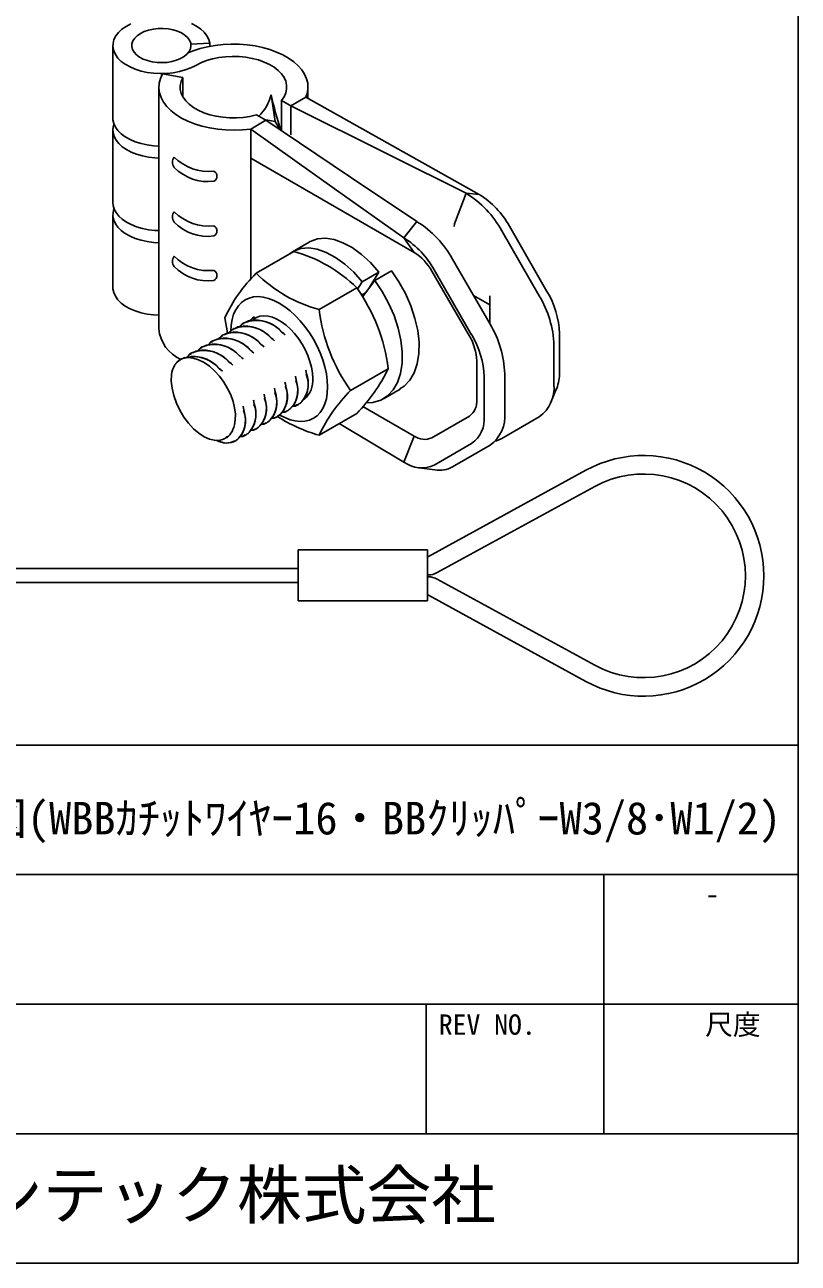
# Model space of a CAD drawing. Units: millimetres on the paper. Extents: x -141 to 141, y -98 to 97.
# Drawn here: x 99.2 to 141, y -97.8 to -30.9 of the extents above; entities that cross this region are included whole.
import ezdxf
from ezdxf.enums import TextEntityAlignment as Align

# ---------------------------------------------------------------- set-up
doc = ezdxf.new("R2010")
doc.units = ezdxf.units.MM
doc.layers.add('0-0_文字･図枠･寸法', color=7, linetype='Continuous')
doc.layers.add('0-1_0', color=7, linetype='Continuous')
doc.styles.add('ＭＳ ゴシック', font='')
doc.styles.get('ＭＳ ゴシック').set_extended_font_data('MS Gothic')

msp = doc.modelspace()

# ---------------------------------------------------------------- linework, layer by layer
at = {"layer": '0-0_文字･図枠･寸法'}
for p, q in [((141.017, -97.813), (141.017, -25.563)), ((141.017, -76.813), (62.517, -76.813)), ((130.517, -76.813), (130.517, -90.813)), ((141.017, -83.813), (62.517, -83.813)), ((120.917, -83.813), (120.917, -90.813)), ((141.017, -90.813), (31.017, -90.813)), ((-140.983, -97.813), (141.017, -97.813))]:
    msp.add_line(p, q, dxfattribs=at)
msp.add_lwpolyline([(141.017, -69.813), (31.017, -69.813), (31.017, -97.813)], dxfattribs=at)
at = {"layer": '0-1_0'}
for p, q in [((103.975, -32.009), (103.975, -35.928)), ((108.193, -31.929), (109.212, -31.877)), ((109.212, -31.877), (109.212, -32.048)), ((108.065, -32.379), (108.065, -32.397)), ((108.187, -33.215), (108.454, -33.08)), ((106.656, -33.537), (107.752, -33.742)), ((107.752, -34.769), (107.752, -33.742)), ((106.459, -34.256), (106.459, -47.318)), ((114.411, -34.795), (113.597, -35.266)), ((114.411, -34.795), (123.776, -40.054)), ((114.521, -34.857), (114.521, -34.256)), ((113.088, -34.972), (113.088, -36.618)), ((113.088, -34.972), (113.597, -35.266)), ((113.597, -36.833), (113.597, -35.266)), ((111.425, -36.519), (112.24, -36.049)), ((112.24, -36.049), (111.731, -35.756)), ((113.013, -36.567), (112.752, -36.111)), ((103.975, -36.581), (103.975, -40.5)), ((111.425, -36.519), (111.425, -38.087)), ((111.425, -38.087), (111.425, -44.657)), ((111.425, -38.087), (120.255, -43.184)), ((123.071, -39.991), (122.487, -41.495)), ((123.776, -40.054), (123.071, -39.991)), ((103.975, -41.153), (103.975, -45.072)), ((120.412, -41.526), (119.706, -42.404)), ((127.02, -45.533), (124.99, -42.017)), ((127.437, -45.292), (125.408, -41.777)), ((114.58, -42.627), (113.675, -43.149)), ((119.706, -42.404), (120.255, -43.184)), ((111.723, -44.313), (113.759, -43.138)), ((123.367, -47.641), (121.338, -44.126)), ((124.361, -47.068), (122.331, -43.553)), ((117.203, -45.174), (117.453, -44.772)), ((117.453, -44.772), (118.358, -44.249)), ((117.461, -45.581), (118.126, -44.71)), ((118.358, -44.249), (117.831, -45.097)), ((118.103, -44.741), (118.072, -44.709)), ((121.215, -44.197), (123.244, -47.712)), ((115.119, -46.274), (117.155, -45.098)), ((117.621, -45.372), (117.407, -45.495)), ((124.343, -46.018), (123.461, -45.509)), ((124.343, -47.037), (124.343, -45.529)), ((110.176, -47.534), (110.025, -46.729)), ((111.639, -46.648), (111.63, -46.653)), ((110.508, -47.301), (110.499, -47.306)), ((111.074, -46.975), (111.065, -46.98)), ((109.377, -47.954), (109.368, -47.959)), ((109.943, -47.628), (109.934, -47.633)), ((128.113, -49.671), (128.113, -47.566)), ((108.246, -48.607), (108.237, -48.612)), ((108.812, -48.281), (108.803, -48.286)), ((127.815, -50.314), (127.815, -48.208)), ((107.677, -48.947), (107.405, -49.16)), ((107.671, -48.939), (107.496, -49.067)), ((107.68, -48.934), (107.671, -48.939)), ((107.857, -48.874), (107.792, -48.907)), ((116.817, -50.65), (118.853, -49.475)), ((123.642, -49.05), (123.642, -51.156)), ((113.848, -49.914), (113.842, -49.871)), ((114.414, -49.588), (114.407, -49.545)), ((124.043, -52.021), (124.043, -49.916)), ((125.156, -51.849), (125.156, -49.743)), ((112.152, -50.894), (112.145, -50.85)), ((112.717, -50.567), (112.71, -50.524)), ((113.283, -50.241), (113.276, -50.198)), ((118.595, -51.097), (119.5, -50.574)), ((127.636, -51.329), (127.961, -50.535)), ((111.021, -51.547), (111.014, -51.504)), ((111.586, -51.221), (111.579, -51.177)), ((114.006, -51.422), (114.015, -51.416)), ((120.255, -53.111), (117.487, -51.514)), ((112.875, -52.075), (112.884, -52.07)), ((113.441, -51.748), (113.45, -51.743)), ((115.119, -53.066), (117.155, -51.891)), ((123.244, -52.035), (121.215, -53.206)), ((124.99, -53.243), (127.02, -52.071)), ((111.744, -52.728), (111.753, -52.723)), ((112.309, -52.401), (112.318, -52.396)), ((119.706, -54.525), (116.208, -52.437)), ((110.107, -53.178), (110.169, -53.142)), ((110.169, -53.151), (110.113, -53.189)), ((110.12, -53.185), (110.163, -53.172)), ((110.139, -53.174), (110.14, -53.173)), ((110.613, -53.381), (110.622, -53.376)), ((111.178, -53.054), (111.187, -53.049)), ((119.706, -54.525), (120.255, -53.111)), ((121.338, -54.687), (123.367, -53.515)), ((122.331, -54.778), (124.361, -53.606)), ((120.529, -54.825), (121.38, -54.941)), ((121.029, -59.616), (129.535, -54.961)), ((130.015, -55.838), (121.509, -60.493)), ((113.987, -59.269), (120.987, -59.269)), ((113.987, -62.019), (113.987, -59.269)), ((120.987, -62.019), (120.987, -59.269)), ((120.987, -59.616), (121.029, -59.616)), ((84.161, -60.269), (113.987, -60.269)), ((121.029, -60.616), (120.987, -60.616)), ((120.987, -60.716), (121.029, -60.716)), ((121.509, -60.838), (130.015, -65.493)), ((113.987, -61.019), (84.161, -61.019)), ((120.987, -62.019), (113.987, -62.019)), ((121.029, -61.716), (120.987, -61.716)), ((129.535, -66.371), (121.029, -61.716))]:
    msp.add_line(p, q, dxfattribs=at)
for points in [[(104.948, -30.832), (104.688, -30.972), (104.463, -31.13), (104.277, -31.304), (104.134, -31.491), (104.035, -31.688), (103.983, -31.89), (103.98, -32.095), (104.024, -32.298), (104.115, -32.496), (104.251, -32.685), (104.43, -32.862), (104.649, -33.023), (104.904, -33.165), (105.189, -33.287), (105.501, -33.385), (105.832, -33.458), (106.177, -33.504), (106.53, -33.523), (106.885, -33.515), (107.234, -33.479), (107.571, -33.416), (107.891, -33.327), (108.187, -33.215)], [(109.212, -31.877), (109.158, -31.675), (109.056, -31.479), (108.91, -31.292), (108.721, -31.119), (108.494, -30.962), (108.232, -30.824)], [(114.411, -34.795), (114.489, -34.548), (114.521, -34.298), (114.505, -34.047), (114.443, -33.799), (114.335, -33.556), (114.182, -33.321), (113.986, -33.096), (113.749, -32.886), (113.474, -32.691), (113.165, -32.515), (112.825, -32.358), (112.457, -32.224), (112.067, -32.114), (111.658, -32.028), (111.235, -31.969), (110.804, -31.936), (110.37, -31.93), (109.936, -31.951), (109.509, -31.998), (109.094, -32.073), (108.695, -32.172), (108.316, -32.296), (108.043, -32.406)], [(113.088, -34.972), (113.225, -34.776), (113.317, -34.571), (113.364, -34.361), (113.364, -34.15), (113.317, -33.94), (113.225, -33.735), (113.088, -33.539), (112.909, -33.354), (112.691, -33.184), (112.438, -33.031), (112.153, -32.898), (111.84, -32.788), (111.507, -32.7), (111.156, -32.638), (110.795, -32.603), (110.429, -32.594), (110.064, -32.612), (109.705, -32.656), (109.36, -32.727), (109.033, -32.822), (108.729, -32.94), (108.454, -33.08)], [(106.656, -33.537), (106.541, -33.787), (106.476, -34.044), (106.46, -34.303), (106.494, -34.562), (106.578, -34.817), (106.71, -35.065), (106.89, -35.302), (107.114, -35.527), (107.38, -35.736), (107.685, -35.927), (108.024, -36.097), (108.395, -36.244), (108.791, -36.366), (109.208, -36.462), (109.642, -36.531), (110.086, -36.571), (110.535, -36.583), (110.983, -36.565), (111.425, -36.519)], [(111.731, -35.756), (111.385, -35.836), (111.024, -35.889), (110.655, -35.915), (110.282, -35.914), (109.913, -35.884), (109.554, -35.828), (109.21, -35.745), (108.888, -35.637), (108.592, -35.506), (108.328, -35.354), (108.101, -35.183), (107.913, -34.998), (107.769, -34.799), (107.67, -34.592), (107.619, -34.379), (107.615, -34.164), (107.66, -33.95), (107.752, -33.742)], [(112.526, -34.674), (112.752, -36.111), (112.147, -35.996)], [(113.597, -35.266), (118.902, -37.912), (123.071, -39.991)], [(103.975, -35.928), (103.98, -36.014), (104.024, -36.217), (104.115, -36.415), (104.251, -36.604), (104.43, -36.78), (104.649, -36.941), (104.904, -37.084), (105.189, -37.205), (105.501, -37.303), (105.832, -37.376), (106.177, -37.423), (106.459, -37.44)], [(112.24, -36.049), (116.816, -39.116), (120.412, -41.526)], [(104.037, -36.255), (104.014, -36.321), (103.977, -36.523), (103.987, -36.726), (104.044, -36.926), (104.147, -37.12), (104.294, -37.305), (104.482, -37.476), (104.709, -37.631), (104.969, -37.768), (105.258, -37.883), (105.572, -37.975), (105.904, -38.041), (106.248, -38.082), (106.459, -38.093)], [(111.425, -36.519), (116.063, -39.815), (119.706, -42.404)], [(103.975, -40.5), (103.987, -40.645), (104.044, -40.845), (104.147, -41.039), (104.294, -41.223), (104.482, -41.395), (104.709, -41.55), (104.969, -41.686), (105.258, -41.802), (105.572, -41.893), (105.904, -41.96), (106.248, -42.001), (106.459, -42.012)], [(104.037, -40.826), (104.035, -40.832), (103.983, -41.034), (103.98, -41.239), (104.024, -41.442), (104.115, -41.64), (104.251, -41.829), (104.43, -42.005), (104.649, -42.166), (104.904, -42.309), (105.189, -42.43), (105.501, -42.528), (105.832, -42.601), (106.177, -42.648), (106.459, -42.665)], [(122.487, -41.495), (122.442, -41.647), (122.427, -41.791)], [(114.584, -42.634), (114.641, -42.594), (115.032, -42.457), (115.466, -42.425), (115.927, -42.494), (116.411, -42.662), (116.914, -42.931), (117.418, -43.296), (117.905, -43.741), (118.358, -44.249)], [(113.468, -43.306), (113.736, -43.116), (114.127, -42.98), (114.561, -42.947), (115.022, -43.016), (115.506, -43.184), (116.009, -43.454), (116.513, -43.818), (117, -44.264), (117.453, -44.772)], [(118.126, -44.71), (118.525, -45.297), (118.879, -45.936), (119.174, -46.604), (119.398, -47.277), (119.546, -47.932), (119.618, -48.565), (119.612, -49.172), (119.525, -49.73), (119.359, -50.218), (119.123, -50.621), (118.821, -50.94), (118.451, -51.17), (118.024, -51.301), (117.648, -51.322)], [(118.126, -44.71), (119.031, -44.188), (119.43, -44.775), (119.784, -45.413), (120.079, -46.081), (120.303, -46.755), (120.451, -47.41), (120.523, -48.042), (120.517, -48.649), (120.429, -49.207), (120.264, -49.695), (120.028, -50.098), (119.726, -50.417), (119.493, -50.563)], [(103.975, -45.072), (103.98, -45.157), (104.024, -45.361), (104.115, -45.558), (104.251, -45.747), (104.43, -45.924), (104.649, -46.085), (104.904, -46.228), (105.189, -46.349), (105.501, -46.447), (105.832, -46.52), (106.177, -46.566), (106.459, -46.584)], [(110.356, -47.443), (110.373, -47.115), (110.422, -46.809), (110.503, -46.531), (110.615, -46.283), (110.757, -46.069), (110.926, -45.891), (111.121, -45.751), (111.34, -45.652), (111.579, -45.594), (111.835, -45.579), (112.106, -45.605), (112.387, -45.674), (112.676, -45.784), (112.969, -45.934), (113.261, -46.122), (113.55, -46.345), (113.831, -46.602), (114.102, -46.887), (114.358, -47.199), (114.597, -47.533), (114.816, -47.884), (115.011, -48.249), (115.18, -48.623), (115.322, -49.001), (115.434, -49.378), (115.515, -49.75), (115.564, -50.112), (115.581, -50.459), (115.564, -50.787), (115.515, -51.092), (115.434, -51.371), (115.322, -51.618), (115.18, -51.833), (115.011, -52.011), (114.816, -52.15), (114.597, -52.25), (114.358, -52.307), (114.102, -52.323), (113.831, -52.296)], [(111.604, -46.839), (111.304, -46.888), (111.119, -46.982)], [(111.636, -46.664), (111.538, -46.714), (111.383, -46.869)], [(111.616, -46.695), (111.521, -46.743), (111.399, -46.866)], [(114.778, -49.996), (114.762, -49.701), (114.711, -49.393), (114.629, -49.076), (114.515, -48.758), (114.372, -48.442), (114.204, -48.137), (114.012, -47.846), (113.801, -47.576), (113.575, -47.331), (113.337, -47.117), (113.092, -46.937), (112.845, -46.794), (112.6, -46.692), (112.362, -46.632), (112.136, -46.615), (111.925, -46.641), (111.733, -46.71), (111.565, -46.821), (111.557, -46.828)], [(110.473, -47.492), (110.173, -47.541), (109.988, -47.635)], [(110.505, -47.317), (110.407, -47.367), (110.252, -47.522)], [(110.486, -47.348), (110.39, -47.396), (110.267, -47.519)], [(111.039, -47.165), (110.738, -47.214), (110.553, -47.309)], [(111.07, -46.99), (110.972, -47.04), (110.818, -47.195)], [(111.051, -47.021), (110.956, -47.07), (110.833, -47.193)], [(113.278, -47.64), (113.204, -47.574), (113.129, -47.508)], [(113.284, -47.644), (113.176, -47.54), (113.136, -47.514)], [(109.342, -48.145), (109.042, -48.194), (108.857, -48.288)], [(109.374, -47.97), (109.275, -48.02), (109.121, -48.175)], [(109.354, -48.001), (109.259, -48.049), (109.136, -48.172)], [(109.908, -47.818), (109.607, -47.867), (109.422, -47.962)], [(109.939, -47.643), (109.841, -47.693), (109.686, -47.848)], [(109.92, -47.674), (109.824, -47.723), (109.702, -47.846)], [(112.145, -48.292), (112.071, -48.226), (111.996, -48.159)], [(112.153, -48.297), (112.044, -48.193), (112.005, -48.167)], [(112.711, -47.966), (112.637, -47.9), (112.562, -47.833)], [(112.719, -47.971), (112.61, -47.866), (112.57, -47.84)], [(108.243, -48.623), (108.144, -48.673), (107.99, -48.828)], [(108.223, -48.654), (108.128, -48.702), (108.005, -48.825)], [(108.777, -48.471), (108.476, -48.52), (108.291, -48.615)], [(108.808, -48.296), (108.71, -48.346), (108.555, -48.501)], [(108.789, -48.327), (108.693, -48.376), (108.571, -48.499)], [(111.017, -48.947), (110.942, -48.881), (110.866, -48.813)], [(111.022, -48.95), (110.913, -48.846), (110.874, -48.82)], [(111.581, -48.619), (111.506, -48.553), (111.43, -48.485)], [(111.588, -48.624), (111.479, -48.519), (111.439, -48.493)], [(110.545, -52.511), (110.594, -52.234), (110.597, -51.925), (110.556, -51.594), (110.472, -51.251), (110.343, -50.892), (110.176, -50.54), (109.97, -50.195), (109.735, -49.877), (109.474, -49.589), (109.198, -49.342), (108.901, -49.136), (108.603, -48.987), (108.313, -48.899), (108.038, -48.873), (107.765, -48.913)], [(109.891, -49.604), (109.782, -49.499), (109.74, -49.471)], [(109.892, -49.606), (109.817, -49.539), (109.741, -49.472)], [(110.454, -49.276), (110.379, -49.21), (110.303, -49.142)], [(110.457, -49.277), (110.348, -49.172), (110.308, -49.146)], [(107.146, -49.794), (107.134, -50.148), (107.173, -50.53), (107.266, -50.929), (107.408, -51.333), (107.591, -51.718), (107.812, -52.086), (108.062, -52.419), (108.335, -52.715), (108.62, -52.958), (108.913, -53.148), (109.195, -53.274), (109.467, -53.342), (109.721, -53.345), (109.95, -53.284), (110.031, -53.243)], [(113.883, -50.082), (113.863, -49.984), (113.842, -49.885)], [(114.449, -49.758), (114.429, -49.66), (114.408, -49.56)], [(112.185, -51.053), (112.164, -50.955), (112.144, -50.856)], [(112.751, -50.73), (112.731, -50.632), (112.71, -50.532)], [(113.317, -50.406), (113.297, -50.308), (113.276, -50.208)], [(111.053, -51.703), (111.034, -51.609), (111.014, -51.513)], [(111.618, -51.376), (111.598, -51.279), (111.578, -51.18)], [(113.466, -51.701), (113.547, -51.66), (113.723, -51.47)], [(113.684, -51.512), (113.833, -51.495), (114.001, -51.411)], [(113.688, -51.507), (113.8, -51.495), (113.961, -51.414)], [(114.031, -51.374), (114.112, -51.334), (114.288, -51.143)], [(112.334, -52.354), (112.415, -52.313), (112.592, -52.123)], [(112.553, -52.165), (112.702, -52.148), (112.869, -52.064)], [(112.557, -52.16), (112.669, -52.148), (112.829, -52.068)], [(112.899, -52.027), (112.981, -51.987), (113.157, -51.796)], [(113.831, -52.296), (113.55, -52.227), (113.261, -52.117), (112.991, -51.98)], [(113.118, -51.839), (113.268, -51.822), (113.435, -51.738)], [(113.123, -51.834), (113.235, -51.821), (113.395, -51.741)], [(111.203, -53.007), (111.284, -52.966), (111.461, -52.776)], [(111.422, -52.818), (111.571, -52.801), (111.738, -52.717)], [(111.426, -52.813), (111.538, -52.801), (111.698, -52.72)], [(111.768, -52.68), (111.85, -52.64), (112.026, -52.449)], [(111.987, -52.492), (112.137, -52.475), (112.304, -52.391)], [(111.992, -52.487), (112.103, -52.474), (112.264, -52.393)], [(110.637, -53.333), (110.719, -53.293), (110.895, -53.102)], [(110.861, -53.14), (110.972, -53.127), (111.132, -53.047)], [(110.868, -53.143), (111.006, -53.128), (111.173, -53.044)], [(124.649, -53.38), (124.793, -53.336), (124.99, -53.243)]]:
    msp.add_lwpolyline(points, dxfattribs=at)
msp.add_lwpolyline([(105.468, -31.356), (105.293, -31.476), (105.156, -31.611), (105.06, -31.758), (105.008, -31.911), (105.002, -32.068), (105.043, -32.223), (105.128, -32.372), (105.255, -32.51), (105.421, -32.634), (105.621, -32.74), (105.849, -32.825), (106.098, -32.886), (106.362, -32.923), (106.633, -32.933), (106.903, -32.916), (107.164, -32.873), (107.409, -32.806), (107.63, -32.715), (107.822, -32.605), (107.979, -32.477), (108.096, -32.335), (108.17, -32.185), (108.198, -32.029), (108.181, -31.873), (108.118, -31.72), (108.012, -31.576), (107.865, -31.445), (107.681, -31.329), (107.466, -31.233), (107.227, -31.16), (106.969, -31.111), (106.701, -31.088), (106.429, -31.091), (106.163, -31.121), (105.909, -31.176), (105.675, -31.255)], close=True, dxfattribs=at)
for centre, radius, start, end in [((110.033, -34.014), 2.579, 315.1881, 345.17455), ((136.724, -29.079), 24.836, 193.01863, 197.62383), ((107.648, -38.312), 0.451, 141.54147, 218.45853), ((109.143, -36.235), 2.578, 224.1836, 276.38279), ((109.097, -36.867), 2.495, 223.74639, 277.61033), ((109.296, -39.068), 0.302, 295.87211, 63.74514), ((120.14, -44.69), 5.539, 28.85561, 58.04532), ((121.285, -44.049), 4.708, 28.85562, 58.04532), ((107.648, -41.269), 0.451, 141.54147, 218.45853), ((109.143, -39.192), 2.578, 224.1836, 276.38279), ((109.097, -39.824), 2.495, 223.74639, 277.61033), ((109.296, -42.025), 0.302, 295.87211, 63.74514), ((117.48, -46.226), 5.539, 28.85561, 58.04532), ((117.215, -46.398), 4.708, 28.85562, 58.04532), ((107.648, -43.673), 0.451, 141.54147, 218.45853), ((109.143, -41.596), 2.578, 224.1836, 276.38279), ((111.677, -50.665), 7.81, 45.46392, 74.54145), ((118.789, -45.534), 2.769, 28.85561, 58.04532), ((109.097, -42.228), 2.495, 223.74639, 277.61033), ((109.296, -44.429), 0.302, 295.87211, 63.74514), ((117.453, -50.145), 8.176, 134.49537, 155.30328), ((117.107, -38.909), 7.628, 225.10876, 254.89661), ((109.301, -50.663), 9.626, 7.09279, 35.31857), ((123.407, -47.727), 4.708, 1.95652, 31.14371), ((122.279, -48.397), 5.539, 1.9565, 31.14372), ((111.628, -48.846), 2.011, 41.70254, 90.02134), ((124.671, -45.085), 9.626, 187.09276, 215.3186), ((108.451, -47.136), 2, 185.2096, 246.33207), ((110.606, -49.278), 1.767, 38.90039, 111.83823), ((110.497, -49.496), 2.008, 41.74263, 90.0356), ((111.171, -48.951), 1.767, 38.90057, 111.84255), ((111.063, -49.17), 2.009, 41.72996, 90.03163), ((111.737, -48.625), 1.767, 38.90036, 111.83855), ((119.62, -49.933), 5.539, 1.9565, 31.14372), ((109.475, -49.931), 1.767, 38.90041, 111.83876), ((109.366, -50.151), 2.01, 41.71277, 90.0254), ((110.04, -49.604), 1.767, 38.90047, 111.84152), ((109.932, -49.823), 2.008, 41.73661, 90.03356), ((120.874, -49.145), 2.77, 1.95653, 31.14369), ((119.338, -50.076), 4.708, 1.95652, 31.14371), ((108.343, -50.584), 1.767, 38.90038, 111.84028), ((108.237, -50.803), 2.008, 41.50269, 90.09206), ((108.909, -50.257), 1.767, 38.90047, 111.84029), ((108.8, -50.48), 2.013, 41.67386, 90.01067), ((108.389, -49.924), 1.25, 150.01927, 174.03439), ((108.23, -49.844), 1.071, 140.30939, 149.4894), ((107.99, -49.629), 0.75, 107.44259, 141.25654), ((110.719, -45.562), 9.026, 315.48467, 334.31399), ((112.608, -50.649), 1.369, 307.64683, 23.46532), ((112.333, -50.617), 1.635, 329.149, 19.18149), ((113.172, -50.321), 1.371, 307.67691, 23.53333), ((112.9, -50.291), 1.633, 329.1359, 19.14942), ((113.462, -50.116), 1.322, 310.82796, 5.22779), ((125.842, -49.717), 2.272, 338.89352, 1.14127), ((111.476, -51.302), 1.369, 307.65203, 23.47171), ((111.197, -51.269), 1.639, 329.18643, 19.27098), ((112.04, -50.974), 1.372, 307.68749, 23.56278), ((111.765, -50.943), 1.637, 329.16779, 19.22663), ((123.253, -56.978), 9.026, 135.48464, 154.31401), ((125.893, -50.503), 1.931, 305.69803, 5.62039), ((110.345, -51.954), 1.37, 307.66055, 23.48727), ((110.06, -51.92), 1.645, 329.2324, 19.38098), ((110.91, -51.627), 1.371, 307.66933, 23.52168), ((110.629, -51.595), 1.642, 329.20632, 19.31883), ((122.681, -51.25), 0.966, 305.6981, 5.62033), ((109.779, -52.281), 1.37, 307.65435, 23.487), ((109.496, -52.247), 1.644, 329.22365, 19.35997), ((117.559, -44.613), 8.798, 237.87116, 253.9008), ((122.409, -52.182), 1.642, 305.69805, 5.62035), ((123.234, -52.038), 1.931, 305.69803, 5.62039), ((109.615, -52.431), 0.91, 311.40056, 338.39809), ((108.631, -52.023), 1.976, 337.88068, 345.67904), ((110.106, -52.521), 0.969, 238.03706, 298.47251), ((110.137, -52.514), 0.977, 238.12039, 298.74952), ((109.423, -52.167), 1.236, 299.45441, 309.94487), ((120.817, -52.327), 0.966, 234.38182, 294.31395), ((132.657, -60.666), 6.503, 0, 118.69139), ((120.662, -53.191), 1.641, 234.38185, 294.31393), ((121.618, -53.469), 1.492, 260.83696, 298.58936), ((132.657, -60.666), 5.503, 241.30861, 118.69139), ((121.029, -59.616), 1, 270, 298.69138), ((121.029, -61.716), 1, 61.30862, 90), ((132.657, -60.666), 6.503, 241.30861, 0)]:
    msp.add_arc(centre, radius, start, end, dxfattribs=at)

# ---------------------------------------------------------------- texts
at = {"layer": '0-0_文字･図枠･寸法', "style": 'ＭＳ ゴシック'}
for s, height, p in [('天井落下防止金具取付イメージ図(WBBｶﾁｯﾄﾜｲﾔｰ16・BBｸﾘｯﾊﾟｰW3/8･W1/2)', 1.76, (63.323, -75.169)), ('-', 1.1, (135.997, -78.745)), ('尺度', 1.1, (135.986, -85.796)), ('REV NO.', 1.1, (121.592, -85.796)), ('日栄インテック株式会社', 2.566, (86.181, -96.177))]:
    msp.add_text(s, height=height, dxfattribs=at).set_placement(p, align=Align.BOTTOM_LEFT)

doc.saveas('drawing.dxf')
